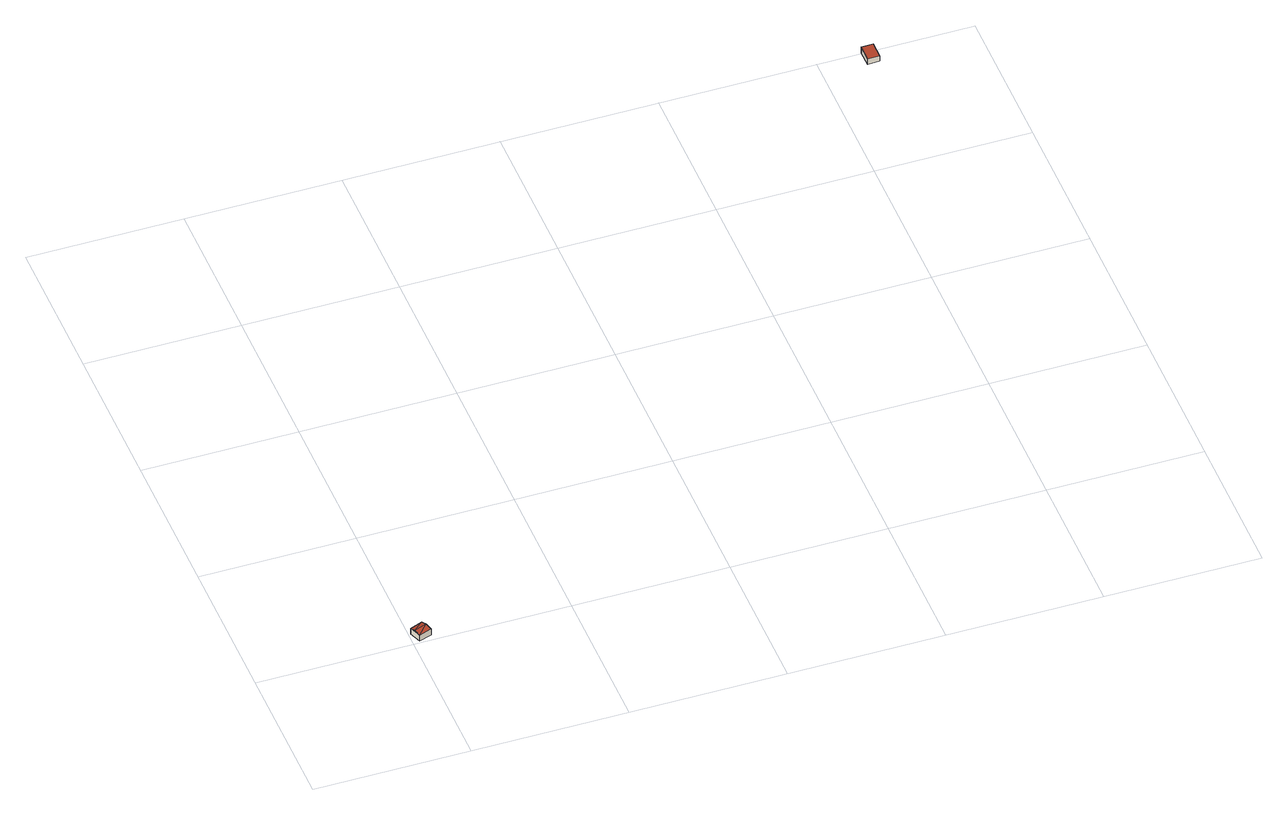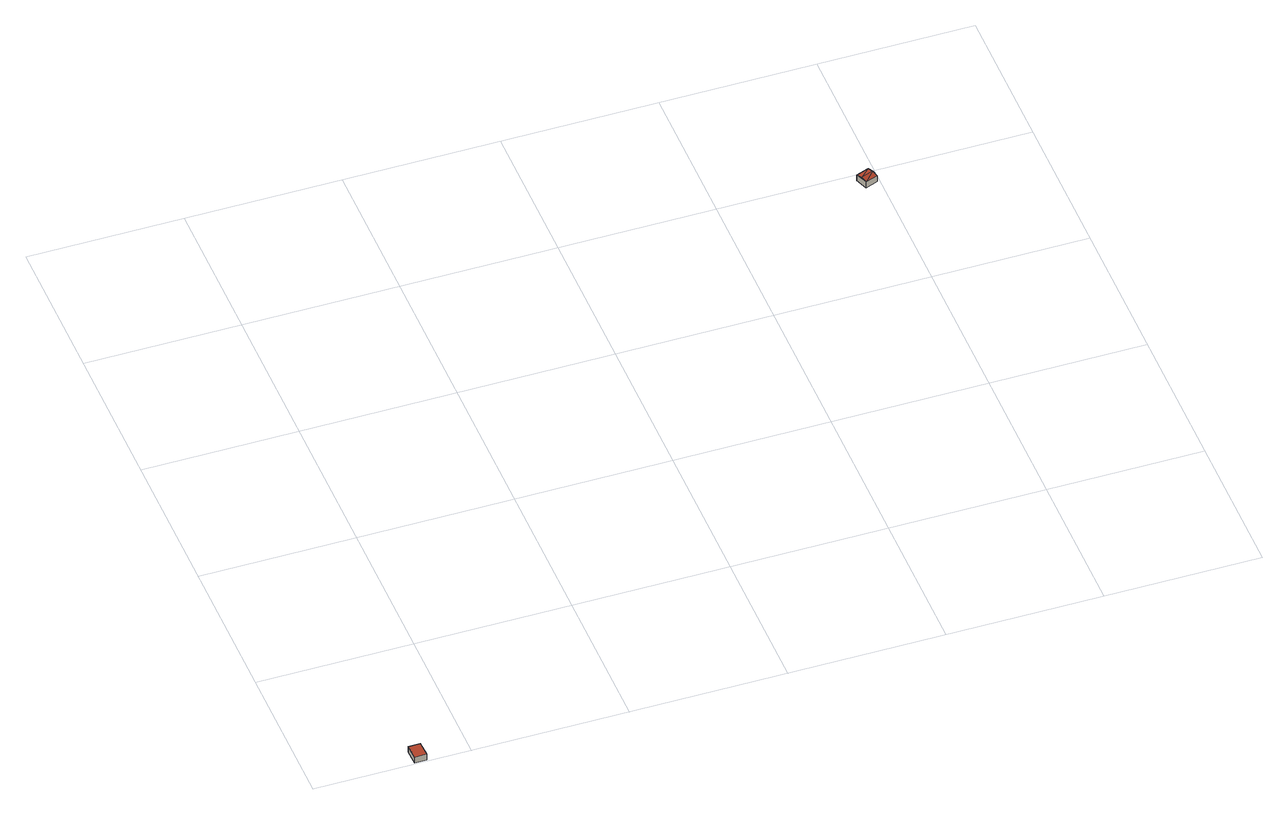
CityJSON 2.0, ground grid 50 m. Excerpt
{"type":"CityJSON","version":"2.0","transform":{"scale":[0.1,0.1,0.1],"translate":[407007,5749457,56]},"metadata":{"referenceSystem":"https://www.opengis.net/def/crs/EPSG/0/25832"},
"CityObjects":{
"building1":{"type":"Building","attributes":{"Gemeindeschluessel":"05515000","Geometrietyp2DReferenz":"3000","function":"31001_2700","roofType":"3100","measuredHeight":2.81},"geometry":[{"type":"Solid","lod":"2","boundaries":[[[[0,1,2,3]],[[4,5,1,0]],[[6,7,5,4]],[[3,2,7,6]],[[0,8,4]],[[6,9,3]],[[9,8,0]],[[0,3,9]],[[6,4,8]],[[8,9,6]],[[1,5,7,2]]]],"semantics":{"surfaces":[{"type":"WallSurface"},{"type":"RoofSurface"},{"type":"GroundSurface"}],"values":[[0,0,0,0,0,0,1,1,1,1,2]]}}]},
"building2":{"type":"Building","attributes":{"Gemeindeschluessel":"05515000","Geometrietyp2DReferenz":"3000","function":"31001_2460","roofType":"2100","measuredHeight":2.43},"geometry":[{"type":"Solid","lod":"2","boundaries":[[[[10,11,12,13]],[[14,15,11,10]],[[16,17,15,14]],[[13,12,17,16]],[[14,10,13,16]],[[11,15,17,12]]]],"semantics":{"surfaces":[{"type":"WallSurface"},{"type":"RoofSurface"},{"type":"GroundSurface"}],"values":[[0,0,0,0,1,2]]}}]}
},
"vertices":[
[48,62,31],[48,62,8],[8,47,8],[8,47,31],[64,23,31],[64,23,8],[23,8,31],[23,8,8],[56,43,36],[16,28,36],
[2139,1998,37],[2139,1998,13],[2140,1944,13],[2140,1944,34],[2177,1999,37],[2177,1999,13],[2178,1945,34],[2178,1945,13]
]}
